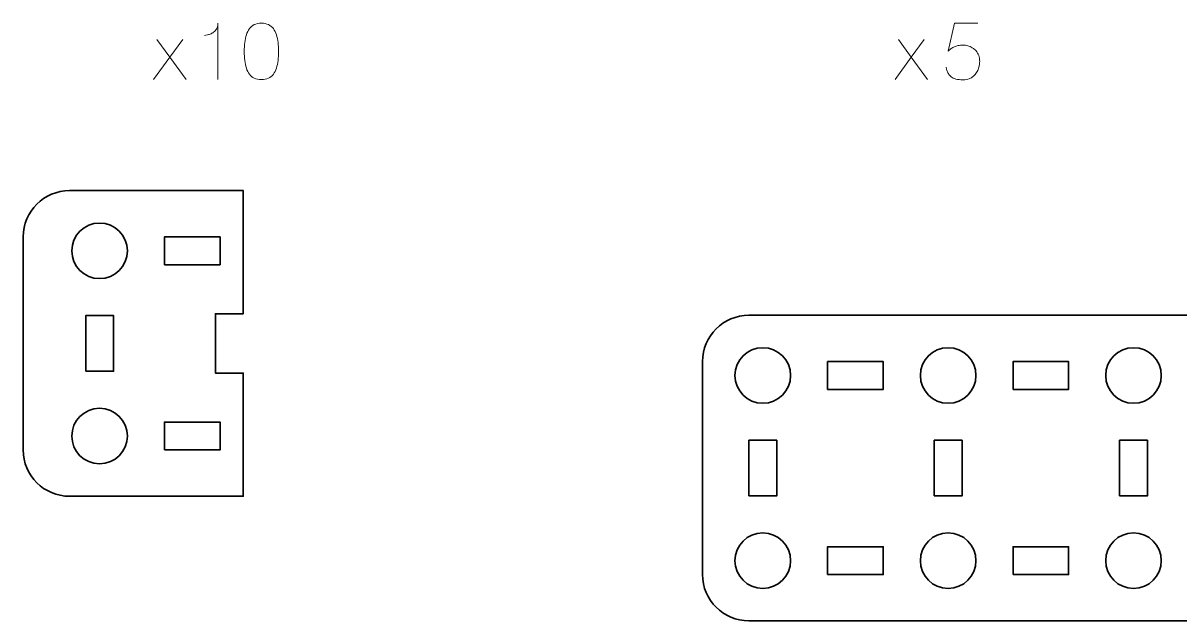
# Model space of a CAD drawing. Header units: centimetres. Extents: x -40 to 171, y -20 to 141.
# Drawn here: x 120.68 to 133.15, y 96.15 to 102.61 of the extents above; entities that cross this region are included whole.
import ezdxf

# ---------------------------------------------------------------- set-up
doc = ezdxf.new("R2010")
doc.units = ezdxf.units.CM
doc.header["$MEASUREMENT"] = 0
doc.layers.add('Layer 1', color=7, linetype='Continuous')

msp = doc.modelspace()

# ---------------------------------------------------------------- linework, layer by layer
at = {"layer": 'Layer 1', "color": 250, "lineweight": 35}
for points in [[(122.20004, 100.00002), (122.80004, 100.00002), (122.80004, 100.30002), (122.20004, 100.30002), (122.20004, 100.00002)], [(121.35004, 98.85002), (121.65004, 98.85002), (121.65004, 99.45002), (121.35004, 99.45002), (121.35004, 98.85002)], [(129.35497, 98.65438), (129.95497, 98.65438), (129.95497, 98.95438), (129.35497, 98.95438), (129.35497, 98.65438)], [(131.35497, 98.65438), (131.95497, 98.65438), (131.95497, 98.95438), (131.35497, 98.95438), (131.35497, 98.65438)], [(122.20004, 98.00002), (122.80004, 98.00002), (122.80004, 98.30002), (122.20004, 98.30002), (122.20004, 98.00002)], [(128.50497, 97.50438), (128.80497, 97.50438), (128.80497, 98.10438), (128.50497, 98.10438), (128.50497, 97.50438)], [(130.50497, 97.50438), (130.80497, 97.50438), (130.80497, 98.10438), (130.50497, 98.10438), (130.50497, 97.50438)], [(132.50497, 97.50438), (132.80497, 97.50438), (132.80497, 98.10438), (132.50497, 98.10438), (132.50497, 97.50438)], [(129.35497, 96.65438), (129.95497, 96.65438), (129.95497, 96.95438), (129.35497, 96.95438), (129.35497, 96.65438)], [(131.35497, 96.65438), (131.95497, 96.65438), (131.95497, 96.95438), (131.35497, 96.95438), (131.35497, 96.65438)]]:
    msp.add_lwpolyline(points, close=True, dxfattribs=at)
for centre in [(121.50004, 100.15002), (128.65497, 98.80438), (130.65497, 98.80438), (132.65497, 98.80438), (121.50004, 98.15002), (128.65497, 96.80438), (130.65497, 96.80438), (132.65497, 96.80438)]:
    msp.add_ellipse(centre, major_axis=(0, 0.3), ratio=1, dxfattribs=at)
at = {"layer": 'Layer 1', "color": 30, "lineweight": 9}
for points, knots in [([(122.77675, 101.9982), (122.77675, 101.9982), (122.77675, 102.60865), (122.77675, 102.60865), (122.77675, 102.60865), (122.77661, 102.58791), (122.77294, 102.57013), (122.76589, 102.55531), (122.76589, 102.55531), (122.75897, 102.54035), (122.7498, 102.52807), (122.73851, 102.5182), (122.73851, 102.5182), (122.72722, 102.50832), (122.71509, 102.50042), (122.70211, 102.49449), (122.70211, 102.49449), (122.68912, 102.4887), (122.67656, 102.48433), (122.66443, 102.48165), (122.66443, 102.48165), (122.65215, 102.47883), (122.64171, 102.47713), (122.63282, 102.47657), (122.63282, 102.47657), (122.64171, 102.47713), (122.65215, 102.47883), (122.66443, 102.48165), (122.66443, 102.48165), (122.67656, 102.48433), (122.68912, 102.4887), (122.70211, 102.49449), (122.70211, 102.49449), (122.71509, 102.50042), (122.72722, 102.50832), (122.73851, 102.5182), (122.73851, 102.5182), (122.7498, 102.52807), (122.75897, 102.54035), (122.76589, 102.55531), (122.76589, 102.55531), (122.77294, 102.57013), (122.77661, 102.58791), (122.77675, 102.60865), (122.77675, 102.60865), (122.77675, 102.60865), (122.77675, 101.9982), (122.77675, 101.9982)], [0, 0, 0, 0, 0.08333333, 0.08333333, 0.08333333, 0.08333333, 0.16666667, 0.16666667, 0.16666667, 0.16666667, 0.25, 0.25, 0.25, 0.25, 0.33333333, 0.33333333, 0.33333333, 0.33333333, 0.41666667, 0.41666667, 0.41666667, 0.41666667, 0.5, 0.5, 0.5, 0.5, 0.58333333, 0.58333333, 0.58333333, 0.58333333, 0.66666667, 0.66666667, 0.66666667, 0.66666667, 0.75, 0.75, 0.75, 0.75, 0.83333333, 0.83333333, 0.83333333, 0.83333333, 0.91666667, 0.91666667, 0.91666667, 0.91666667, 1, 1, 1, 1]), ([(123.24581, 101.9982), (123.27545, 101.99834), (123.30099, 102.00356), (123.3223, 102.01372), (123.3223, 102.01372), (123.34346, 102.02388), (123.3611, 102.03842), (123.37521, 102.0569), (123.37521, 102.0569), (123.38918, 102.07553), (123.40019, 102.09754), (123.40838, 102.12294), (123.40838, 102.12294), (123.41642, 102.14834), (123.4222, 102.17614), (123.42545, 102.20662), (123.42545, 102.20662), (123.42884, 102.2371), (123.43053, 102.26913), (123.43039, 102.303), (123.43039, 102.303), (123.43053, 102.33673), (123.42884, 102.36876), (123.42545, 102.3991), (123.42545, 102.3991), (123.4222, 102.42944), (123.41642, 102.45738), (123.40838, 102.48278), (123.40838, 102.48278), (123.40019, 102.50804), (123.38918, 102.53005), (123.37521, 102.54882), (123.37521, 102.54882), (123.3611, 102.56744), (123.34346, 102.58198), (123.3223, 102.59214), (123.3223, 102.59214), (123.30099, 102.60244), (123.27545, 102.60766), (123.24581, 102.6078), (123.24581, 102.6078), (123.21618, 102.60766), (123.19064, 102.60244), (123.16933, 102.59214), (123.16933, 102.59214), (123.14817, 102.58198), (123.13053, 102.56744), (123.11642, 102.54882), (123.11642, 102.54882), (123.10244, 102.53005), (123.09144, 102.50804), (123.08325, 102.48278), (123.08325, 102.48278), (123.07521, 102.45738), (123.06942, 102.42944), (123.06618, 102.3991), (123.06618, 102.3991), (123.06279, 102.36876), (123.0611, 102.33673), (123.06124, 102.303), (123.06124, 102.303), (123.0611, 102.26913), (123.06279, 102.2371), (123.06618, 102.20662), (123.06618, 102.20662), (123.06942, 102.17614), (123.07521, 102.14834), (123.08325, 102.12294), (123.08325, 102.12294), (123.09144, 102.09754), (123.10244, 102.07553), (123.11642, 102.0569), (123.11642, 102.0569), (123.13053, 102.03842), (123.14817, 102.02388), (123.16933, 102.01372), (123.16933, 102.01372), (123.19064, 102.00356), (123.21618, 101.99834), (123.24581, 101.9982)], [0, 0, 0, 0, 0.05, 0.05, 0.05, 0.05, 0.1, 0.1, 0.1, 0.1, 0.15, 0.15, 0.15, 0.15, 0.2, 0.2, 0.2, 0.2, 0.25, 0.25, 0.25, 0.25, 0.3, 0.3, 0.3, 0.3, 0.35, 0.35, 0.35, 0.35, 0.4, 0.4, 0.4, 0.4, 0.45, 0.45, 0.45, 0.45, 0.5, 0.5, 0.5, 0.5, 0.55, 0.55, 0.55, 0.55, 0.6, 0.6, 0.6, 0.6, 0.65, 0.65, 0.65, 0.65, 0.7, 0.7, 0.7, 0.7, 0.75, 0.75, 0.75, 0.75, 0.8, 0.8, 0.8, 0.8, 0.85, 0.85, 0.85, 0.85, 0.9, 0.9, 0.9, 0.9, 0.95, 0.95, 0.95, 0.95, 1, 1, 1, 1]), ([(123.24581, 101.9982), (123.27545, 101.99834), (123.30099, 102.00356), (123.3223, 102.01372), (123.3223, 102.01372), (123.34346, 102.02388), (123.3611, 102.03842), (123.37521, 102.0569), (123.37521, 102.0569), (123.38918, 102.07553), (123.40019, 102.09754), (123.40838, 102.12294), (123.40838, 102.12294), (123.41642, 102.14834), (123.4222, 102.17614), (123.42545, 102.20662), (123.42545, 102.20662), (123.42884, 102.2371), (123.43053, 102.26913), (123.43039, 102.303), (123.43039, 102.303), (123.43053, 102.33673), (123.42884, 102.36876), (123.42545, 102.3991), (123.42545, 102.3991), (123.4222, 102.42944), (123.41642, 102.45738), (123.40838, 102.48278), (123.40838, 102.48278), (123.40019, 102.50804), (123.38918, 102.53005), (123.37521, 102.54882), (123.37521, 102.54882), (123.3611, 102.56744), (123.34346, 102.58198), (123.3223, 102.59214), (123.3223, 102.59214), (123.30099, 102.60244), (123.27545, 102.60766), (123.24581, 102.6078), (123.24581, 102.6078), (123.21618, 102.60766), (123.19064, 102.60244), (123.16933, 102.59214), (123.16933, 102.59214), (123.14817, 102.58198), (123.13053, 102.56744), (123.11642, 102.54882), (123.11642, 102.54882), (123.10244, 102.53005), (123.09144, 102.50804), (123.08325, 102.48278), (123.08325, 102.48278), (123.07521, 102.45738), (123.06942, 102.42944), (123.06618, 102.3991), (123.06618, 102.3991), (123.06279, 102.36876), (123.0611, 102.33673), (123.06124, 102.303), (123.06124, 102.303), (123.0611, 102.26913), (123.06279, 102.2371), (123.06618, 102.20662), (123.06618, 102.20662), (123.06942, 102.17614), (123.07521, 102.14834), (123.08325, 102.12294), (123.08325, 102.12294), (123.09144, 102.09754), (123.10244, 102.07553), (123.11642, 102.0569), (123.11642, 102.0569), (123.13053, 102.03842), (123.14817, 102.02388), (123.16933, 102.01372), (123.16933, 102.01372), (123.19064, 102.00356), (123.21618, 101.99834), (123.24581, 101.9982)], [0, 0, 0, 0, 0.05, 0.05, 0.05, 0.05, 0.1, 0.1, 0.1, 0.1, 0.15, 0.15, 0.15, 0.15, 0.2, 0.2, 0.2, 0.2, 0.25, 0.25, 0.25, 0.25, 0.3, 0.3, 0.3, 0.3, 0.35, 0.35, 0.35, 0.35, 0.4, 0.4, 0.4, 0.4, 0.45, 0.45, 0.45, 0.45, 0.5, 0.5, 0.5, 0.5, 0.55, 0.55, 0.55, 0.55, 0.6, 0.6, 0.6, 0.6, 0.65, 0.65, 0.65, 0.65, 0.7, 0.7, 0.7, 0.7, 0.75, 0.75, 0.75, 0.75, 0.8, 0.8, 0.8, 0.8, 0.85, 0.85, 0.85, 0.85, 0.9, 0.9, 0.9, 0.9, 0.95, 0.95, 0.95, 0.95, 1, 1, 1, 1]), ([(130.97572, 102.60865), (130.97572, 102.60865), (130.72172, 102.60865), (130.72172, 102.60865), (130.72172, 102.60865), (130.72172, 102.60865), (130.65399, 102.30554), (130.65399, 102.30554), (130.65399, 102.30554), (130.66584, 102.3157), (130.67713, 102.32487), (130.688, 102.33292), (130.688, 102.33292), (130.69872, 102.34096), (130.71001, 102.34773), (130.722, 102.35338), (130.722, 102.35338), (130.73386, 102.35902), (130.7474, 102.36326), (130.76264, 102.36622), (130.76264, 102.36622), (130.77774, 102.36918), (130.7958, 102.37073), (130.81655, 102.37073), (130.81655, 102.37073), (130.83348, 102.37073), (130.85041, 102.36848), (130.86735, 102.36382), (130.86735, 102.36382), (130.88428, 102.3593), (130.90037, 102.35239), (130.91561, 102.34322), (130.91561, 102.34322), (130.93099, 102.3339), (130.94454, 102.32233), (130.95639, 102.30836), (130.95639, 102.30836), (130.96838, 102.29439), (130.97784, 102.27802), (130.98461, 102.25926), (130.98461, 102.25926), (130.99153, 102.24049), (130.99505, 102.21918), (130.9952, 102.19547), (130.9952, 102.19547), (130.99534, 102.18673), (130.99435, 102.17572), (130.99237, 102.16274), (130.99237, 102.16274), (130.99054, 102.14975), (130.98715, 102.13564), (130.98235, 102.12068), (130.98235, 102.12068), (130.97756, 102.10573), (130.97078, 102.09091), (130.96217, 102.07623), (130.96217, 102.07623), (130.95357, 102.06156), (130.94256, 102.04815), (130.9293, 102.03602), (130.9293, 102.03602), (130.91603, 102.02388), (130.89994, 102.01415), (130.88118, 102.00681), (130.88118, 102.00681), (130.86227, 101.99961), (130.84011, 101.9958), (130.81485, 101.99566), (130.81485, 101.99566), (130.78466, 101.9958), (130.75926, 101.99905), (130.73865, 102.00511), (130.73865, 102.00511), (130.71805, 102.01132), (130.70126, 102.01937), (130.68828, 102.02953), (130.68828, 102.02953), (130.67515, 102.03969), (130.66499, 102.05083), (130.65766, 102.06297), (130.65766, 102.06297), (130.65032, 102.07511), (130.64481, 102.08724), (130.64115, 102.09938), (130.64115, 102.09938), (130.63748, 102.11151), (130.63465, 102.12266), (130.63282, 102.13282), (130.63282, 102.13282), (130.63465, 102.12266), (130.63748, 102.11151), (130.64115, 102.09938), (130.64115, 102.09938), (130.64481, 102.08724), (130.65032, 102.07511), (130.65766, 102.06297), (130.65766, 102.06297), (130.66499, 102.05083), (130.67515, 102.03969), (130.68828, 102.02953), (130.68828, 102.02953), (130.70126, 102.01937), (130.71805, 102.01132), (130.73865, 102.00511), (130.73865, 102.00511), (130.75926, 101.99905), (130.78466, 101.9958), (130.81485, 101.99566), (130.81485, 101.99566), (130.84011, 101.9958), (130.86227, 101.99961), (130.88118, 102.00681), (130.88118, 102.00681), (130.89994, 102.01415), (130.91603, 102.02388), (130.9293, 102.03602), (130.9293, 102.03602), (130.94256, 102.04815), (130.95357, 102.06156), (130.96217, 102.07623), (130.96217, 102.07623), (130.97078, 102.09091), (130.97756, 102.10573), (130.98235, 102.12068), (130.98235, 102.12068), (130.98715, 102.13564), (130.99054, 102.14975), (130.99237, 102.16274), (130.99237, 102.16274), (130.99435, 102.17572), (130.99534, 102.18673), (130.9952, 102.19547), (130.9952, 102.19547), (130.99505, 102.21918), (130.99153, 102.24049), (130.98461, 102.25926), (130.98461, 102.25926), (130.97784, 102.27802), (130.96838, 102.29439), (130.95639, 102.30836), (130.95639, 102.30836), (130.94454, 102.32233), (130.93099, 102.3339), (130.91561, 102.34322), (130.91561, 102.34322), (130.90037, 102.35239), (130.88428, 102.3593), (130.86735, 102.36382), (130.86735, 102.36382), (130.85041, 102.36848), (130.83348, 102.37073), (130.81655, 102.37073), (130.81655, 102.37073), (130.7958, 102.37073), (130.77774, 102.36918), (130.76264, 102.36622), (130.76264, 102.36622), (130.7474, 102.36326), (130.73386, 102.35902), (130.722, 102.35338), (130.722, 102.35338), (130.71001, 102.34773), (130.69872, 102.34096), (130.688, 102.33292), (130.688, 102.33292), (130.67713, 102.32487), (130.66584, 102.3157), (130.65399, 102.30554), (130.65399, 102.30554), (130.65399, 102.30554), (130.72172, 102.60865), (130.72172, 102.60865), (130.72172, 102.60865), (130.72172, 102.60865), (130.97572, 102.60865), (130.97572, 102.60865)], [0, 0, 0, 0, 0.02272727, 0.02272727, 0.02272727, 0.02272727, 0.04545455, 0.04545455, 0.04545455, 0.04545455, 0.06818182, 0.06818182, 0.06818182, 0.06818182, 0.09090909, 0.09090909, 0.09090909, 0.09090909, 0.11363636, 0.11363636, 0.11363636, 0.11363636, 0.13636364, 0.13636364, 0.13636364, 0.13636364, 0.15909091, 0.15909091, 0.15909091, 0.15909091, 0.18181818, 0.18181818, 0.18181818, 0.18181818, 0.20454545, 0.20454545, 0.20454545, 0.20454545, 0.22727273, 0.22727273, 0.22727273, 0.22727273, 0.25, 0.25, 0.25, 0.25, 0.27272727, 0.27272727, 0.27272727, 0.27272727, 0.29545455, 0.29545455, 0.29545455, 0.29545455, 0.31818182, 0.31818182, 0.31818182, 0.31818182, 0.34090909, 0.34090909, 0.34090909, 0.34090909, 0.36363636, 0.36363636, 0.36363636, 0.36363636, 0.38636364, 0.38636364, 0.38636364, 0.38636364, 0.40909091, 0.40909091, 0.40909091, 0.40909091, 0.43181818, 0.43181818, 0.43181818, 0.43181818, 0.45454545, 0.45454545, 0.45454545, 0.45454545, 0.47727273, 0.47727273, 0.47727273, 0.47727273, 0.5, 0.5, 0.5, 0.5, 0.52272727, 0.52272727, 0.52272727, 0.52272727, 0.54545455, 0.54545455, 0.54545455, 0.54545455, 0.56818182, 0.56818182, 0.56818182, 0.56818182, 0.59090909, 0.59090909, 0.59090909, 0.59090909, 0.61363636, 0.61363636, 0.61363636, 0.61363636, 0.63636364, 0.63636364, 0.63636364, 0.63636364, 0.65909091, 0.65909091, 0.65909091, 0.65909091, 0.68181818, 0.68181818, 0.68181818, 0.68181818, 0.70454545, 0.70454545, 0.70454545, 0.70454545, 0.72727273, 0.72727273, 0.72727273, 0.72727273, 0.75, 0.75, 0.75, 0.75, 0.77272727, 0.77272727, 0.77272727, 0.77272727, 0.79545455, 0.79545455, 0.79545455, 0.79545455, 0.81818182, 0.81818182, 0.81818182, 0.81818182, 0.84090909, 0.84090909, 0.84090909, 0.84090909, 0.86363636, 0.86363636, 0.86363636, 0.86363636, 0.88636364, 0.88636364, 0.88636364, 0.88636364, 0.90909091, 0.90909091, 0.90909091, 0.90909091, 0.93181818, 0.93181818, 0.93181818, 0.93181818, 0.95454545, 0.95454545, 0.95454545, 0.95454545, 0.97727273, 0.97727273, 0.97727273, 0.97727273, 1, 1, 1, 1]), ([(122.08333, 101.9982), (122.08333, 101.9982), (122.25774, 102.24035), (122.25774, 102.24035), (122.25774, 102.24035), (122.25774, 102.24035), (122.11889, 102.43254), (122.11889, 102.43254), (122.11889, 102.43254), (122.11889, 102.43254), (122.25774, 102.24035), (122.25774, 102.24035), (122.25774, 102.24035), (122.25774, 102.24035), (122.39744, 102.43254), (122.39744, 102.43254), (122.39744, 102.43254), (122.39744, 102.43254), (122.25774, 102.24035), (122.25774, 102.24035), (122.25774, 102.24035), (122.25774, 102.24035), (122.43301, 101.9982), (122.43301, 101.9982), (122.43301, 101.9982), (122.43301, 101.9982), (122.25774, 102.24035), (122.25774, 102.24035), (122.25774, 102.24035), (122.25774, 102.24035), (122.08333, 101.9982), (122.08333, 101.9982)], [0, 0, 0, 0, 0.125, 0.125, 0.125, 0.125, 0.25, 0.25, 0.25, 0.25, 0.375, 0.375, 0.375, 0.375, 0.5, 0.5, 0.5, 0.5, 0.625, 0.625, 0.625, 0.625, 0.75, 0.75, 0.75, 0.75, 0.875, 0.875, 0.875, 0.875, 1, 1, 1, 1]), ([(130.08333, 101.9982), (130.08333, 101.9982), (130.25774, 102.24035), (130.25774, 102.24035), (130.25774, 102.24035), (130.25774, 102.24035), (130.11889, 102.43254), (130.11889, 102.43254), (130.11889, 102.43254), (130.11889, 102.43254), (130.25774, 102.24035), (130.25774, 102.24035), (130.25774, 102.24035), (130.25774, 102.24035), (130.39744, 102.43254), (130.39744, 102.43254), (130.39744, 102.43254), (130.39744, 102.43254), (130.25774, 102.24035), (130.25774, 102.24035), (130.25774, 102.24035), (130.25774, 102.24035), (130.43301, 101.9982), (130.43301, 101.9982), (130.43301, 101.9982), (130.43301, 101.9982), (130.25774, 102.24035), (130.25774, 102.24035), (130.25774, 102.24035), (130.25774, 102.24035), (130.08333, 101.9982), (130.08333, 101.9982)], [0, 0, 0, 0, 0.125, 0.125, 0.125, 0.125, 0.25, 0.25, 0.25, 0.25, 0.375, 0.375, 0.375, 0.375, 0.5, 0.5, 0.5, 0.5, 0.625, 0.625, 0.625, 0.625, 0.75, 0.75, 0.75, 0.75, 0.875, 0.875, 0.875, 0.875, 1, 1, 1, 1])]:
    msp.add_open_spline(points, degree=3, knots=knots, dxfattribs=at)
at = {"layer": 'Layer 1', "color": 250, "lineweight": 35}
for points, knots in [([(120.67504, 98.00002), (120.67504, 98.00002), (120.67504, 100.30002), (120.67504, 100.30002), (120.67504, 100.30002), (120.67504, 100.57611), (120.89895, 100.80002), (121.17504, 100.80002), (121.17504, 100.80002), (121.17504, 100.80002), (123.05004, 100.80002), (123.05004, 100.80002), (123.05004, 100.80002), (123.05004, 100.80002), (123.05004, 99.47), (123.05004, 99.47), (123.05004, 99.47), (123.05004, 99.47), (122.75, 99.47), (122.75, 99.47), (122.75, 99.47), (122.75, 99.47), (122.75, 98.83), (122.75, 98.83), (122.75, 98.83), (122.75, 98.83), (123.05004, 98.83), (123.05004, 98.83), (123.05004, 98.83), (123.05004, 98.83), (123.05004, 97.50002), (123.05004, 97.50002), (123.05004, 97.50002), (123.05004, 97.50002), (121.17504, 97.50002), (121.17504, 97.50002), (121.17504, 97.50002), (120.89895, 97.50002), (120.67504, 97.72393), (120.67504, 98.00002)], [0, 0, 0, 0, 0.1, 0.1, 0.1, 0.1, 0.2, 0.2, 0.2, 0.2, 0.3, 0.3, 0.3, 0.3, 0.4, 0.4, 0.4, 0.4, 0.5, 0.5, 0.5, 0.5, 0.6, 0.6, 0.6, 0.6, 0.7, 0.7, 0.7, 0.7, 0.8, 0.8, 0.8, 0.8, 0.9, 0.9, 0.9, 0.9, 1, 1, 1, 1]), ([(128.00497, 96.65438), (128.00497, 96.65438), (128.00497, 98.95438), (128.00497, 98.95438), (128.00497, 98.95438), (128.00497, 99.23047), (128.22888, 99.45438), (128.50497, 99.45438), (128.50497, 99.45438), (128.50497, 99.45438), (136.80497, 99.45438), (136.80497, 99.45438), (136.80497, 99.45438), (137.08106, 99.45438), (137.30497, 99.23047), (137.30497, 98.95438), (137.30497, 98.95438), (137.30497, 98.95438), (137.30497, 96.65438), (137.30497, 96.65438), (137.30497, 96.65438), (137.30497, 96.37829), (137.08106, 96.15438), (136.80497, 96.15438), (136.80497, 96.15438), (136.80497, 96.15438), (128.50497, 96.15438), (128.50497, 96.15438), (128.50497, 96.15438), (128.22888, 96.15438), (128.00497, 96.37829), (128.00497, 96.65438)], [0, 0, 0, 0, 0.125, 0.125, 0.125, 0.125, 0.25, 0.25, 0.25, 0.25, 0.375, 0.375, 0.375, 0.375, 0.5, 0.5, 0.5, 0.5, 0.625, 0.625, 0.625, 0.625, 0.75, 0.75, 0.75, 0.75, 0.875, 0.875, 0.875, 0.875, 1, 1, 1, 1])]:
    msp.add_open_spline(points, degree=3, knots=knots, dxfattribs=at)

doc.saveas('drawing.dxf')
